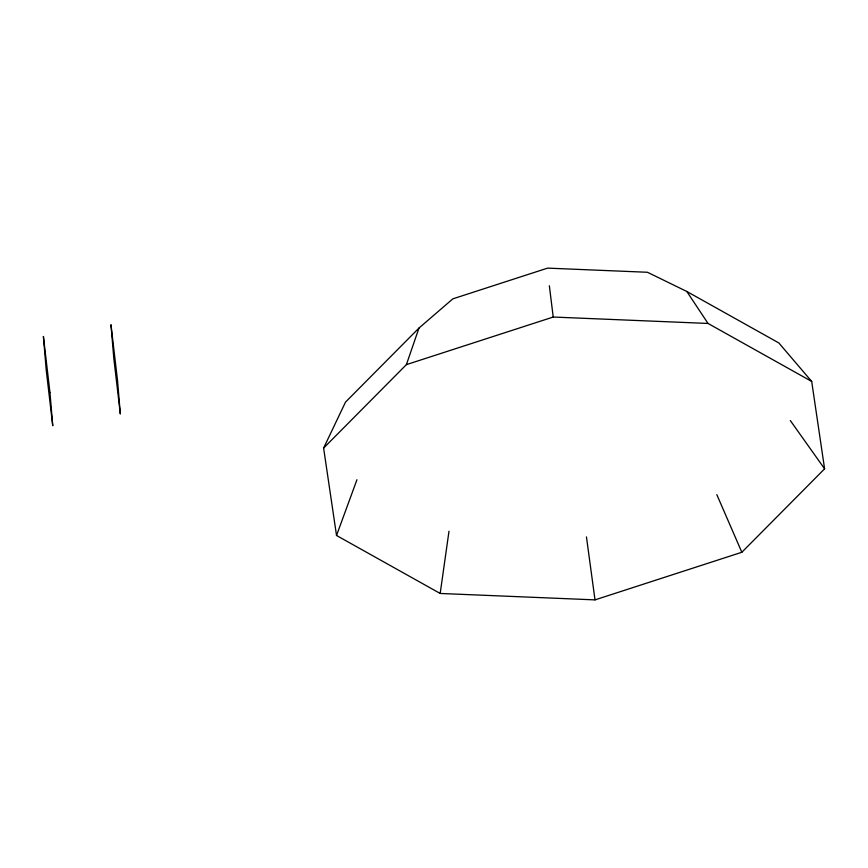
<?xml version="1.0" encoding="UTF-8"?>
<svg xmlns="http://www.w3.org/2000/svg" width="868" height="868" viewBox="0 0 868 868"><rect width="100%" height="100%" fill="white"/><g stroke="black" fill="none" stroke-linecap="round" stroke-linejoin="round"><path stroke-width="1.3" d="M440.184 593.462L336.524 535.48L323.612 448.072L345.497 402.134L418.984 328.05L452.857 298.842L547.589 268.125L647.452 272.27L686.816 291.474L778.856 342.958L811.688 381.432L824.6 468.829L741.836 552.265L595.003 599.875L440.184 593.462L448.995 531.216M323.612 448.072L406.387 364.636L418.984 328.05M336.524 535.48L356.954 479.733M406.387 364.636L553.22 317.037L708.028 323.449L811.688 381.432M790.314 420.557L824.6 468.829M686.816 291.474L708.028 323.449M716.827 494.641L741.836 552.265M586.453 536.912L595.003 599.875M549.357 285.778L553.22 317.037M117.538 380.661L110.985 324.697L113.773 358.028L120.337 414.003L117.538 380.661M49.953 392.434L43.4 336.459L46.199 369.801L52.753 425.765L49.953 392.434"/></g></svg>
